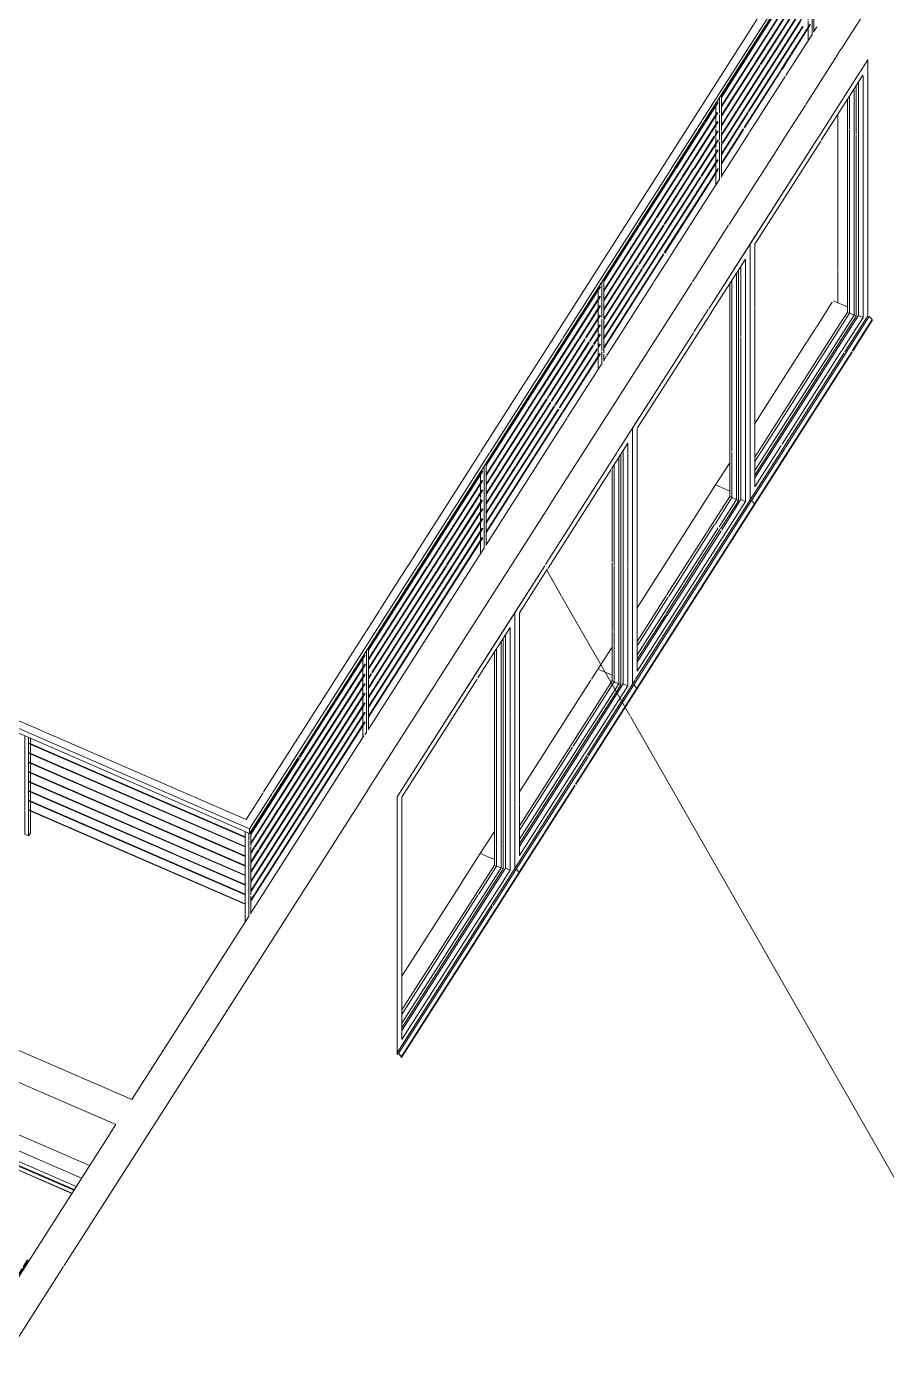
# Model space of a CAD drawing. Header units: millimetres. Extents: x -35445 to 232153, y -57203 to 42724.
# Drawn here: x 184368 to 189473, y -16099 to -8195 of the extents above; entities that cross this region are included whole.
import ezdxf

# ---------------------------------------------------------------- set-up
doc = ezdxf.new("R2010")
doc.units = ezdxf.units.MM
for name, color, linetype, lineweight in [('A-DOOR', 31, 'Continuous', 9), ('A-DOOR-FRAM', 31, 'Continuous', 9), ('A-FLOR-HRAL', 11, 'Continuous', 9), ('A-GLAZ', 151, 'Continuous', 9), ('A-GLAZ-CURT', 52, 'Continuous', 9), ('A-GLAZ-CWMG', 51, 'Continuous', 9), ('A-WALL', 113, 'Continuous', 9)]:
    doc.layers.add(name, color=color, linetype=linetype, lineweight=lineweight)

# ---------------------------------------------------------------- blocks, each defined once
blk = doc.blocks.new('Curtain Wall Dbl Glass - Curtain Wall Dbl Glass-V18-Solar Analysis')
at = {"layer": 'A-DOOR'}
for p, q in [((3780.5, -14971.8), (3144.8, -14696.1)), ((3144.8, -14696.1), (3144.8, -15823.6)), ((3153.6, -15861.2), (3153.6, -14700)), ((3780.5, -15655.6), (3780.5, -14971.8)), ((3783.3, -14973), (3783.3, -15122.6)), ((4122.6, -15120.1), (3783.3, -14973)), ((3789.4, -14975.6), (3789.4, -15641.8)), ((3792.2, -15637.4), (3792.2, -14976.8)), ((3783.3, -15124.9), (3783.3, -15651.2)), ((3144.8, -15824.4), (3144.8, -15875.1)), ((3153.6, -15861.2), (3144.8, -15875.1)), ((3144.8, -15875.1), (3532.8, -16043.4)), ((3541.6, -16029.5), (3153.6, -15861.2))]:
    blk.add_line(p, q, dxfattribs=at)
at = {"layer": 'A-DOOR-FRAM'}
for p, q in [((3730.2, -15459.2), (3727.2, -15463.9)), ((3727.2, -15463.9), (3760.9, -15478.5)), ((3727.2, -15463.9), (3727.2, -15531.3)), ((3769.5, -15476.3), (3730.2, -15459.2)), ((3760.9, -15478.5), (3740.2, -15510.9)), ((3745.8, -15513.3), (3769.5, -15476.3)), ((3769.5, -15591.5), (3769.5, -15476.3)), ((3676.9, -15542.6), (3674, -15547.2)), ((3674, -15547.2), (3713.3, -15564.3)), ((3674, -15547.2), (3674, -15633.3)), ((3710.6, -15557.2), (3676.9, -15542.6)), ((3731.3, -15524.8), (3710.6, -15557.2)), ((3713.3, -15564.3), (3737, -15527.2)), ((3713.3, -15677.2), (3713.3, -15564.3)), ((3737, -15527.2), (3731.3, -15524.8)), ((3737, -15527.2), (3737, -15642.4)), ((3740.2, -15510.9), (3745.8, -15513.3)), ((3740.2, -15510.9), (3740.2, -15626.1)), ((3745.8, -15513.3), (3745.8, -15628.5)), ((3826.9, -15566.2), (3803.2, -15603.2)), ((3811.8, -15601), (3832.5, -15568.6)), ((3832.5, -15568.6), (3826.9, -15566.2)), ((3859.4, -15515.3), (3835.7, -15552.3)), ((3835.7, -15552.3), (3841.4, -15554.8)), ((3835.7, -15552.3), (3835.7, -15569.2)), ((3841.4, -15554.8), (3862.1, -15522.3)), ((3867.8, -15518.9), (3859.4, -15515.3)), ((3674, -15634.9), (3674, -15662.4)), ((3737, -15642.4), (3714.1, -15678.1)), ((3745.8, -15628.5), (3740.2, -15626.1)), ((3769.5, -15591.5), (3745.8, -15628.5)), ((3803.2, -15603.2), (3811.6, -15606.9)), ((3803.2, -15620.1), (3803.2, -15603.2)), ((3713.3, -15679.4), (3674, -15662.4))]:
    blk.add_line(p, q, dxfattribs=at)
blk = doc.blocks.new('Single Window - Standard-818874-Solar Analysis')
at = {"layer": 'A-GLAZ'}
for p, q in [((8848.8, -8391.9), (8802.6, -8464.3)), ((8848.8, -9905.4), (8848.8, -8391.9)), ((8802, -8465.1), (8559.3, -8845.1)), ((8572.6, -8869.6), (8789.4, -8530.2)), ((8789.9, -8529.5), (8818.9, -8484.1)), ((8794.3, -8522.6), (8794.3, -8700.1)), ((8820.8, -8486.5), (8820.8, -9920.8)), ((8740.5, -8606.8), (8740.5, -8804.3)), ((8767.1, -8824.5), (8767.1, -8565.2)), ((8780.3, -8832.2), (8780.3, -8544.5)), ((8727.2, -8627.6), (8727.2, -9891.1)), ((8794.3, -8700.5), (8794.3, -9284.3)), ((8557.3, -8848.1), (8150.1, -9485.5)), ((8740.5, -8809), (8740.5, -9896.9)), ((8767.1, -9908.4), (8767.1, -8826.3)), ((8780.3, -9914.1), (8780.3, -8837.3)), ((8178.1, -9487.1), (8569.5, -8874.5)), ((8794.3, -9286.6), (8794.3, -9909.3)), ((8150.1, -9485.5), (8150.1, -11004.6)), ((8178.1, -9869.2), (8178.1, -9487.1)), ((8178.1, -10716.4), (8178.1, -9871.8)), ((8638.1, -9830.5), (8543.6, -9978.4)), ((8643.5, -9822), (8727.2, -9858.4)), ((8178.1, -10830.2), (8767.1, -9908.4)), ((8794.3, -9909.3), (8178.1, -10873.8)), ((8178.1, -10856.8), (8780.3, -9914.1)), ((8690.9, -9948), (8178.1, -10750.6)), ((8740.5, -9896.9), (8340.6, -10522.8)), ((8857.7, -9914.9), (8360.9, -10692.4)), ((8727.2, -9891.1), (8691.1, -9947.7)), ((8820.8, -9920.8), (8694.9, -10117.9)), ((8712.1, -10125), (8848.8, -9911.1)), ((8727.2, -9891.1), (8767.1, -9908.4)), ((8740.5, -9896.9), (8767.1, -9908.4)), ((8756.8, -10119.4), (8875.3, -9933.9)), ((8759, -10121.7), (8875.3, -9939.6)), ((8767.1, -9908.4), (8780.3, -9914.1)), ((8794.3, -9909.3), (8820.8, -9920.8)), ((8848.8, -9911.1), (8857.7, -9914.9)), ((8857.7, -9914.9), (8875.3, -9933.9)), ((8875.3, -9933.9), (8875.3, -9939.6)), ((8542, -9980.8), (8489.3, -10063.3)), ((8486.9, -10067.1), (8178.1, -10550.5)), ((8693.5, -10120.2), (8340, -10673.3)), ((8352.3, -10688.2), (8708.6, -10130.6)), ((8372.3, -10721.2), (8753.4, -10124.8)), ((8376, -10721.2), (8755.9, -10126.5)), ((8338.3, -10526.4), (8178.1, -10777.2)), ((8150.1, -11004.6), (8352, -10688.5)), ((8357.6, -10697.6), (8159, -11008.4)), ((8176.7, -11027.4), (8372.3, -10721.3)), ((8176.7, -11033.1), (8374.1, -10724.2)), ((8334.3, -10682.3), (8178.1, -10926.8)), ((8178.1, -10926.8), (8178.1, -10721.2)), ((8028.6, -10784.5), (7944.8, -10915.6)), ((7971.4, -10927.1), (7944.8, -10915.6)), ((8028.6, -10951.9), (7976.6, -10929.3)), ((8159, -11008.4), (8150.1, -11004.6)), ((8176.7, -11027.4), (8159, -11008.4)), ((8176.7, -11033.1), (8176.7, -11027.4))]:
    blk.add_line(p, q, dxfattribs=at)
blk = doc.blocks.new('Single Window - Standard-V23-Solar Analysis')
at = {"layer": 'A-GLAZ'}
for p, q in [((8150.1, -9485.5), (7904.2, -9870.4)), ((8150.1, -11004.6), (8150.1, -9485.5)), ((7922.9, -9886.4), (8122.2, -9574.6)), ((8081.7, -10022.3), (8081.7, -9638)), ((8095.6, -9616.1), (8095.6, -10034.2)), ((8122.2, -9574.6), (8122.2, -11014.3)), ((8028.6, -9721.1), (8028.6, -10984.6)), ((8041.8, -9700.3), (8041.8, -10715.8)), ((8068.4, -10008.6), (8068.4, -9658.7)), ((7901.6, -9874.5), (7816.7, -10007.3)), ((7481.4, -10577.5), (7922.2, -9887.6)), ((7813.6, -10012.2), (7451.5, -10579)), ((8068.4, -10331.6), (8068.4, -10010.9)), ((8081.7, -11007.7), (8081.7, -10023.8)), ((8095.6, -10039.8), (8095.6, -10605.6)), ((8068.4, -11000.3), (8068.4, -10332)), ((7451.5, -10579), (7451.5, -12092.4)), ((7479.4, -12020.3), (7479.4, -10580.6)), ((8095.6, -10608.4), (8095.6, -11002.8)), ((8041.8, -10721.2), (8041.8, -10990.4)), ((7944.8, -10915.6), (7479.4, -11644)), ((8028.6, -10984.6), (7654.4, -11570.2)), ((7944.8, -10915.6), (7971.4, -10927.1)), ((7976.6, -10929.3), (8028.6, -10951.9)), ((8028.6, -10984.6), (8068.4, -11001.9)), ((8159, -11008.4), (7460.3, -12101.9)), ((7470.3, -12068.6), (8150.1, -11004.6)), ((7478, -12120.9), (8176.7, -11027.4)), ((7478, -12126.6), (8176.7, -11033.1)), ((8122.2, -11014.3), (7479.4, -12020.3)), ((8041.8, -10990.4), (7941.5, -11147.5)), ((7965.3, -11163.3), (8068.4, -11001.9)), ((7973.8, -11176.5), (8080.4, -11009.6)), ((8095.6, -11002.8), (7981.2, -11181.9)), ((8041.8, -10990.4), (8068.4, -11001.9)), ((8073.2, -11004), (8081.7, -11007.7)), ((8095.6, -11002.8), (8122.2, -11014.3)), ((8150.1, -11004.6), (8159, -11008.4)), ((8159, -11008.4), (8176.7, -11027.4)), ((8176.7, -11027.4), (8176.7, -11033.1)), ((7479.4, -11923.7), (7960.9, -11170.1)), ((7649.6, -11683.9), (7971.1, -11180.8)), ((7977.6, -11187.6), (7656.8, -11689.6)), ((7939.1, -11151.2), (7666.6, -11577.7)), ((7652.4, -11573.5), (7479.4, -11844.2)), ((7663.8, -11582.2), (7482.8, -11865.4)), ((7479.4, -11950.3), (7647.1, -11687.9)), ((7656.4, -11690.3), (7479.4, -11967.3)), ((7329.9, -11878), (7246.2, -12009.1)), ((7329.9, -12045.4), (7246.2, -12009.1)), ((7451.5, -12098.1), (7467.7, -12072.7)), ((7460.3, -12101.9), (7451.5, -12098.1)), ((7478, -12120.9), (7460.3, -12101.9)), ((7478, -12126.6), (7478, -12120.9))]:
    blk.add_line(p, q, dxfattribs=at)
blk = doc.blocks.new('Single Window - Standard-V24-Solar Analysis')
at = {"layer": 'A-GLAZ'}
for p, q in [((7451.5, -10579), (7362.8, -10717.8)), ((7451.5, -12092.4), (7451.5, -10579)), ((7326, -10820.7), (7423.5, -10668.1)), ((7423.5, -10668.1), (7423.5, -10828.3)), ((7360.6, -10721.2), (6934.5, -11388.2)), ((7383, -12101.2), (7383, -10732.9)), ((7397, -10709.6), (7397, -10721.2)), ((7397, -10724.8), (7397, -12096.3)), ((6950.4, -11408.6), (7323.3, -10824.9)), ((7329.9, -10814.6), (7329.9, -10825.1)), ((7329.9, -10825.3), (7329.9, -11372.6)), ((7343.2, -10793.8), (7343.2, -11390.3)), ((7369.7, -11394.9), (7369.7, -10752.3)), ((7423.5, -10830.4), (7423.5, -11394.9)), ((7329.9, -11377.6), (7329.9, -11778.2)), ((6930.2, -11394.9), (6752.8, -11672.5)), ((6780.8, -11674.1), (6947.1, -11413.8)), ((7343.2, -11394.9), (7343.2, -11785.8)), ((7369.7, -12095.4), (7369.7, -11396.9)), ((7423.5, -11398.8), (7423.5, -12107.8)), ((6752.8, -11672.5), (6752.8, -13191.6)), ((6780.8, -12810.6), (6780.8, -11675.5)), ((7329.9, -11781.9), (7329.9, -12078.2)), ((7343.2, -11791), (7343.2, -12083.9)), ((7244.3, -12012), (7208.1, -12068.6)), ((7246.2, -12009.1), (7329.9, -12045.4)), ((7204.5, -12074.3), (6780.8, -12737.5)), ((7329.9, -12078.2), (6780.8, -12937.7)), ((7343.2, -12083.9), (7098.6, -12466.7)), ((7329.9, -12078.2), (7369.7, -12095.4)), ((7343.2, -12083.9), (7369.7, -12095.4)), ((7113.2, -12692), (7478, -12120.9)), ((7115.3, -12694.3), (7478, -12126.6)), ((7122, -12483.1), (7369.7, -12095.4)), ((7423.5, -12107.8), (7166.1, -12510.7)), ((7182.3, -12519.4), (7451.5, -12098.1)), ((7460.3, -12101.9), (7190.7, -12524)), ((7330, -12184.1), (7383, -12101.2)), ((7397, -12096.3), (7334.8, -12193.6)), ((7369.7, -12095.4), (7383, -12101.2)), ((7397, -12096.3), (7423.5, -12107.8)), ((7451.5, -12098.1), (7460.3, -12101.9)), ((7460.3, -12101.9), (7478, -12120.9)), ((7478, -12120.9), (7478, -12126.6)), ((7133.7, -12491.3), (7328, -12187.3)), ((7334.8, -12193.7), (7141.2, -12496.6)), ((7095.1, -12472.2), (6780.8, -12964.2)), ((6780.8, -13017.3), (7120.3, -12485.9)), ((6752.8, -13191.6), (7179.6, -12523.6)), ((7187.4, -12529.1), (6761.7, -13195.5)), ((6780.8, -13043.7), (7132.9, -12492.7)), ((7140.9, -12497.1), (6780.8, -13060.8)), ((7164.6, -12513.1), (6780.8, -13113.9)), ((6779.4, -13214.5), (7109.7, -12697.4)), ((6779.4, -13220.1), (7112, -12699.5)), ((6780.8, -13113.9), (6780.8, -12814.1)), ((6631.3, -12971.5), (6547.5, -13102.6)), ((6631.3, -13138.9), (6547.5, -13102.6)), ((6761.7, -13195.5), (6752.8, -13191.6)), ((6779.4, -13214.5), (6761.7, -13195.5)), ((6779.4, -13220.1), (6779.4, -13214.5))]:
    blk.add_line(p, q, dxfattribs=at)
blk = doc.blocks.new('Single Window - Standard-V25-Solar Analysis')
at = {"layer": 'A-GLAZ'}
for p, q in [((6752.8, -11672.5), (6054.2, -12766)), ((6752.8, -13191.6), (6752.8, -11672.5)), ((6533.6, -12061), (6724.9, -11761.6)), ((6724.9, -11761.6), (6724.9, -12267.5)), ((6671.1, -13188.9), (6671.1, -11845.8)), ((6684.4, -13194.7), (6684.4, -11825)), ((6698.3, -11803.1), (6698.3, -13189.8)), ((6631.3, -11908.1), (6631.3, -13049.5)), ((6644.5, -11887.3), (6644.5, -13057.3)), ((6082.1, -12767.6), (6528.7, -12068.6)), ((6724.9, -12272), (6724.9, -12661.4)), ((6724.9, -12665.6), (6724.9, -13201.3)), ((6054.2, -12766), (6054.2, -13561.8)), ((6082.1, -14207.4), (6082.1, -12767.6)), ((6547.5, -13102.6), (6438.5, -13273.2)), ((6547.5, -13102.6), (6631.3, -13138.9)), ((6631.3, -13051.5), (6631.3, -13171.7)), ((6644.5, -13060.7), (6644.5, -13177.4)), ((6054.2, -14285.1), (6752.8, -13191.6)), ((6631.3, -13171.7), (6082.1, -14031.2)), ((6082.1, -14110.8), (6671.1, -13188.9)), ((6082.1, -14137.3), (6684.4, -13194.7)), ((6698.3, -13189.8), (6084.5, -14150.6)), ((6644.5, -13177.4), (6536.3, -13346.9)), ((6761.7, -13195.5), (6623.7, -13411.5)), ((6631.3, -13171.7), (6671.1, -13188.9)), ((6644.5, -13177.4), (6671.1, -13188.9)), ((6671.1, -13188.9), (6684.4, -13194.7)), ((6698.3, -13189.8), (6724.9, -13201.3)), ((6752.8, -13191.6), (6761.7, -13195.5)), ((6761.7, -13195.5), (6779.4, -13214.5)), ((6080.7, -14308), (6779.4, -13214.5)), ((6080.7, -14313.7), (6779.4, -13220.1)), ((6437.9, -13274.1), (6082.1, -13831)), ((6724.9, -13201.3), (6587.7, -13416)), ((6779.4, -13214.5), (6779.4, -13220.1)), ((6533.6, -13351.1), (6082.1, -14057.7)), ((6620.8, -13416), (6063, -14289)), ((6586.4, -13418.1), (6082.1, -14207.4)), ((6054.2, -13563.8), (6054.2, -14123.5)), ((6054.2, -14126.4), (6054.2, -14296.5)), ((6063, -14289), (6054.2, -14285.1)), ((6054.2, -14286.3), (6062.9, -14290)), ((6054.2, -14296.5), (6059.8, -14287.6)), ((6062.9, -14290), (6078.9, -14308.1)), ((6080.7, -14308), (6063, -14289)), ((6078.9, -14308.1), (6078.9, -14312.9)), ((6078.9, -14312.9), (6080.7, -14313.7)), ((6080.7, -14313.7), (6080.7, -14308))]:
    blk.add_line(p, q, dxfattribs=at)
blk = doc.blocks.new('System Panel - Glazed-V39-Solar Analysis')
at = {"layer": 'A-GLAZ-CURT'}
for p, q in [((3147.7, -14486.7), (3147.7, -14668.8)), ((3159.6, -14650.3), (3159.6, -14491.9)), ((3147.7, -14668.8), (3159.6, -14650.3)), ((3147.7, -14668.8), (4136.9, -15097.8)), ((4148.8, -15079.2), (3159.6, -14650.3))]:
    blk.add_line(p, q, dxfattribs=at)
blk = doc.blocks.new('Rectangular Mullion - 64 x 128 rectangular-V41-Solar Analysis')
at = {"layer": 'A-GLAZ-CWMG'}
for p, q in [((3147.7, -14668.8), (3191.7, -14600)), ((3191.7, -14600), (4180.9, -15028.9)), ((3145.1, -14695.5), (3145.1, -14672.9)), ((4134.4, -15101.8), (3145.1, -14672.9)), ((3145.1, -14695.5), (4123, -15119.6))]:
    blk.add_line(p, q, dxfattribs=at)
blk = doc.blocks.new('Railing - 25mm-V55-Solar Analysis')
at = {"layer": 'A-FLOR-HRAL'}
for p, q in [((7979.4, -8625.4), (7979.4, -8600)), ((7945.6, -8652.8), (7945.6, -8699.2)), ((7967.8, -8667.6), (7967.8, -8618.2)), ((7967.8, -8709.5), (7967.8, -8669.9)), ((7979.4, -8680.3), (7979.4, -8628)), ((7979.4, -8812.4), (7979.4, -8681.6)), ((7945.6, -8700.1), (7945.6, -8793.8)), ((7967.8, -8811), (7967.8, -8717.2)), ((7945.6, -8802.6), (7945.6, -8847.8)), ((7967.8, -8868.5), (7967.8, -8813.1)), ((7979.4, -8883), (7979.4, -8819.4)), ((7945.6, -8853.2), (7945.6, -8915.9)), ((7945.6, -8922.7), (7945.6, -9136.5)), ((7967.8, -8933.9), (7967.8, -8879.6)), ((7979.4, -9088), (7979.4, -8888.2)), ((7967.8, -9106.3), (7967.8, -8936.2))]:
    blk.add_line(p, q, dxfattribs=at)
blk = doc.blocks.new('Railing - 25mm-V56-Solar Analysis')
at = {"layer": 'A-FLOR-HRAL'}
for p, q in [((7269.1, -9726.9), (7269.1, -9711.7)), ((7280.8, -9742.9), (7280.8, -9693.5)), ((7247, -9746.4), (7247, -9797.4)), ((7247, -9798.8), (7247, -9919)), ((7269.1, -9817.8), (7269.1, -9732.4)), ((7280.8, -9828.5), (7280.8, -9747.4)), ((7269.1, -9924.1), (7269.1, -9818.3)), ((7280.8, -9931), (7280.8, -9831.8)), ((7247, -9921.5), (7247, -10091.6)), ((7269.1, -10094.2), (7269.1, -9931.1)), ((7280.8, -10130.8), (7280.8, -9935.4)), ((7247, -10101.3), (7247, -10109.6)), ((7247, -10114.2), (7247, -10230)), ((7269.1, -10120.7), (7269.1, -10095.1)), ((7269.1, -10199.8), (7269.1, -10126.9)), ((7280.8, -10181.6), (7280.8, -10139.6))]:
    blk.add_line(p, q, dxfattribs=at)
blk = doc.blocks.new('Railing - 25mm-V57-Solar Analysis')
at = {"layer": 'A-FLOR-HRAL'}
for p, q in [((6570.5, -11017.7), (6570.5, -10805.3)), ((6582.1, -10800.6), (6582.1, -10787)), ((6582.1, -10932.8), (6582.1, -10802.2)), ((6548.3, -10839.9), (6548.3, -10989.6)), ((6582.1, -11028.9), (6582.1, -10935)), ((6548.3, -10996.4), (6548.3, -11183.2)), ((6570.5, -11293.3), (6570.5, -11017.9)), ((6582.1, -11208.7), (6582.1, -11029.8)), ((6548.3, -11185.1), (6548.3, -11323.5)), ((6582.1, -11275.1), (6582.1, -11210.8))]:
    blk.add_line(p, q, dxfattribs=at)
blk = doc.blocks.new('Railing - 25mm-V58-Solar Analysis')
at = {"layer": 'A-FLOR-HRAL'}
for p, q in [((5849.7, -11933.4), (5849.7, -11959.1)), ((5871.8, -11987.8), (5871.8, -11898.8)), ((5883.4, -12018.8), (5883.4, -11880.6)), ((5849.7, -11961), (5849.7, -11984.4)), ((5849.7, -11989.2), (5849.7, -12129.2)), ((5871.8, -12004.8), (5871.8, -11990.1)), ((5871.8, -12136.2), (5871.8, -12008.8)), ((5883.4, -12139.9), (5883.4, -12019)), ((5849.7, -12131.1), (5849.7, -12417)), ((5871.8, -12386.8), (5871.8, -12140.7)), ((5883.4, -12368.6), (5883.4, -12141.9))]:
    blk.add_line(p, q, dxfattribs=at)
blk = doc.blocks.new('Railing - 25mm-V59-Solar Analysis')
at = {"layer": 'A-FLOR-HRAL'}
for p, q in [((3843.1, -12843.3), (3843.1, -12405.1)), ((3865.3, -12844.1), (3865.3, -12414.7)), ((3876.9, -12714.2), (3876.9, -12419.7)), ((3876.9, -12842.3), (3876.9, -12714.7)), ((3843.1, -12891.6), (3843.1, -12847)), ((3865.3, -12998.2), (3865.3, -12846.8)), ((3876.9, -12980), (3876.9, -12844.4)), ((3843.1, -12988.6), (3843.1, -12893.9)), ((3843.1, -12988.6), (3865.3, -12998.2)), ((3865.3, -12998.2), (3876.9, -12980))]:
    blk.add_line(p, q, dxfattribs=at)
blk = doc.blocks.new('Railing - 25mm-V66-Solar Analysis')
at = {"layer": 'A-FLOR-HRAL'}
for p, q in [((5151, -12999.6), (5151, -12972.2)), ((5151, -13138.4), (5151, -13002.5)), ((5173.1, -13023.1), (5173.1, -12981.8)), ((5173.1, -13147.2), (5173.1, -13026.9)), ((5184.8, -13058.8), (5184.8, -12974.1)), ((5184.8, -13348.8), (5184.8, -13065.4)), ((5151, -13510.5), (5151, -13138.8)), ((5173.1, -13480.3), (5173.1, -13148)), ((5184.8, -13462.1), (5184.8, -13356.5))]:
    blk.add_line(p, q, dxfattribs=at)
blk = doc.blocks.new('Railing - 25mm-V68-Solar Analysis')
at = {"layer": 'A-FLOR-HRAL'}
for p, q in [((8529, -8227.8), (8529, -7739.8)), ((8495.3, -7792.6), (8495.3, -7835.8)), ((8517.4, -7860.1), (8517.4, -7758)), ((8495.3, -7842.2), (8495.3, -7949.1)), ((8517.4, -8026.4), (8517.4, -7865.8)), ((8495.3, -7955), (8495.3, -8042.6)), ((8495.3, -8047), (8495.3, -8155.2)), ((8517.4, -8246), (8517.4, -8026.5)), ((8495.3, -8160.3), (8495.3, -8276.2))]:
    blk.add_line(p, q, dxfattribs=at)
blk = doc.blocks.new('Railing - Railing-933841-Solar Analysis')
at = {"layer": 'A-FLOR-HRAL'}
for p, q in [((8479, -7827.6), (7979.4, -8609.5)), ((8506.7, -7897.6), (8184.8, -8401.4)), ((8187.3, -8403.5), (8509.4, -7899.3)), ((8456.3, -7919.9), (7979.4, -8666.2)), ((7979.4, -8672.1), (8458.7, -7922)), ((8508.1, -8008.7), (7979.4, -8836.2)), ((7979.4, -8842.1), (8509.8, -8012)), ((7979.4, -8615.4), (8335.2, -8058.5)), ((8460.6, -8026.4), (8338.3, -8217.9)), ((8340.8, -8219.9), (8464.4, -8026.4)), ((8506.7, -8067.6), (7983.5, -8886.6)), ((7985.9, -8888.7), (8448.4, -8164.8)), ((8461.7, -8194.8), (8138.9, -8700.1)), ((8142.6, -8700.1), (8464.9, -8195.6)), ((8337.7, -8218.8), (8210.4, -8418.1)), ((8506.7, -8181), (8392.5, -8359.7)), ((8395, -8361.8), (8509.4, -8182.7)), ((8213.2, -8419.5), (8338.3, -8223.8)), ((8390.3, -8363.2), (8338.3, -8444.6)), ((8339.3, -8448.9), (8394.1, -8363.2)), ((8208, -8421.8), (7979.4, -8779.6)), ((8182.9, -8404.4), (7996.8, -8695.7)), ((7999.2, -8697.9), (8185.8, -8405.8)), ((8036.3, -8696.4), (8210.4, -8423.9)), ((8337.4, -8445.9), (8114.9, -8794.3)), ((8116.9, -8796.9), (8335.1, -8455.6)), ((7957.1, -8644.5), (7882.1, -8761.8)), ((7887.1, -8759.9), (7959.8, -8646.2)), ((7878.5, -8767.5), (7706.3, -9036.9)), ((7710.1, -9036.9), (7884.9, -8763.3)), ((7954.7, -8704.9), (7726.3, -9062.4)), ((7728.6, -9064.7), (7957.4, -8706.6)), ((7957.1, -8757.8), (7778.8, -9036.9)), ((7782.5, -9036.9), (7959.8, -8759.5)), ((7979.4, -8728.8), (7997.8, -8700.1)), ((7979.4, -8785.5), (8034, -8700.1)), ((8136.6, -8703.6), (7979.4, -8949.6)), ((7979.4, -8955.5), (8139, -8705.7)), ((7994, -8700.1), (7980.5, -8721.2)), ((7937.2, -8845.7), (7815, -9036.9)), ((7818.8, -9036.9), (7939.6, -8847.8)), ((7957.1, -8814.5), (7940.1, -8841.2)), ((7942.2, -8843.7), (7959.8, -8816.2)), ((8109.6, -8802.5), (8067.5, -8868.4)), ((8071.2, -8868.5), (8112.3, -8804.2)), ((7958.8, -8868.5), (7640.4, -9366.9)), ((7643, -9368.7), (7962.6, -8868.5)), ((7957.3, -8927.5), (7858.8, -9081.7)), ((7861.1, -9084), (7960, -8929.2)), ((8067.5, -8868.5), (7979.4, -9006.3)), ((7979.4, -9012.2), (8070.3, -8870)), ((7979.4, -8898.8), (7983.3, -8892.8)), ((7957.1, -8984.6), (7881.3, -9103.2)), ((7887.1, -9100), (7959.8, -8986.3)), ((7724.3, -9065.4), (7280.8, -9759.7)), ((7280.8, -9765.6), (7727, -9067.2)), ((7704.4, -9039.9), (7491.4, -9373.4)), ((7494.9, -9373.8), (7706.7, -9042.2)), ((7748.2, -9084.8), (7592.9, -9327.9)), ((7595.3, -9330.1), (7750.5, -9087.1)), ((7814.3, -9038), (7615.6, -9349)), ((7618, -9351.2), (7816.6, -9040.3)), ((7642.7, -9539.3), (7959.8, -9043)), ((7855.7, -9086.6), (7661.5, -9390.5)), ((7663.4, -9393.4), (7858.3, -9088.3)), ((7778.8, -9036.9), (7749.4, -9082.9)), ((7752, -9084.7), (7781.5, -9038.6)), ((7959.9, -9036.9), (7906.9, -9119.8)), ((7881, -9103.6), (7435.9, -9800.3)), ((7437.9, -9803.1), (7883.4, -9105.9)), ((7903.3, -9125.5), (7640.5, -9536.8)), ((7615.1, -9349.7), (7280.8, -9873.1)), ((7280.8, -9879), (7617.8, -9351.5)), ((7491.1, -9373.8), (7280.8, -9703)), ((7589.9, -9332.5), (7435.9, -9573.5)), ((7435.9, -9466.1), (7493.6, -9375.8)), ((7436.1, -9579.1), (7592.5, -9334.3)), ((7490.3, -9607.6), (7639.8, -9373.8)), ((7661, -9391.2), (7510.7, -9626.5)), ((7513.4, -9628.2), (7661.5, -9396.4)), ((7636, -9373.8), (7528.4, -9542.2)), ((7280.8, -9708.9), (7434.5, -9468.4)), ((7635.8, -9544), (7280.8, -10099.8)), ((7280.8, -10105.7), (7638.6, -9545.7)), ((7525.7, -9546.4), (7488.3, -9605)), ((7433.4, -9577.4), (7280.8, -9816.4)), ((7280.8, -9822.3), (7435.9, -9579.4)), ((7485, -9610.1), (7280.8, -9929.8)), ((7508.4, -9630.2), (7280.8, -9986.5)), ((7280.8, -9992.3), (7510.5, -9632.8)), ((7283.2, -9931.9), (7487.7, -9611.8)), ((7258.4, -9794.7), (6896, -10361.9)), ((6898.5, -10363.9), (7261.1, -9796.4)), ((7258.4, -9738), (7163.4, -9886.8)), ((7165.2, -9889.8), (7261.1, -9739.7)), ((7258.4, -9851.3), (7133.1, -10047.5)), ((7136.9, -10047.5), (7261.1, -9853.1)), ((7435.7, -9800.7), (7280.8, -10043.1)), ((7281.7, -10047.5), (7435.9, -9806.2)), ((7162.1, -9888.7), (6872.1, -10342.7)), ((6874.5, -10344.8), (7164.8, -9890.5)), ((7258.4, -9908), (7172.6, -10042.3)), ((7175.1, -10044.3), (7261.1, -9909.7)), ((7258.4, -9964.7), (7196.7, -10061.3)), ((7199.2, -10063.3), (7261.1, -9966.4)), ((7258.4, -10021.4), (7220.8, -10080.3)), ((7223.3, -10082.3), (7261.1, -10023.1)), ((7131.9, -10049.4), (6920, -10381)), ((6922.5, -10383), (7134.8, -10050.7)), ((7168.9, -10048.2), (6954.1, -10384.3)), ((6957.9, -10384.3), (7171.4, -10050.2)), ((7193, -10067.1), (6968, -10419.2)), ((6970.5, -10421.2), (7195.5, -10069.1)), ((7216.9, -10086.5), (6993.8, -10435.6)), ((6995.9, -10438.1), (7219.6, -10088.1)), ((7241.2, -10105), (7016.2, -10457.1)), ((7018.8, -10459.1), (7243.7, -10107)), ((7258.4, -10078.1), (7246, -10097.5)), ((7250, -10097.1), (7261.1, -10079.8)), ((7258.4, -10134.8), (7035.3, -10483.9)), ((7037.5, -10486.5), (7261.1, -10136.5)), ((6872, -10342.8), (6582.1, -10796.6)), ((6583.2, -10800.7), (6874.5, -10344.8)), ((6895.3, -10363.1), (6582.1, -10853.2)), ((6582.1, -10859.1), (6897.7, -10365.2)), ((6941.6, -10403.9), (6582.1, -10966.6)), ((6582.1, -10972.5), (6944, -10406.1)), ((6964.8, -10424.4), (6582.1, -11023.3)), ((6582.1, -11029.2), (6967.2, -10426.5)), ((6917.9, -10384.3), (6648.9, -10805.4)), ((6652.6, -10805.5), (6920.8, -10385.6)), ((6952.5, -10386.9), (6944, -10400.1)), ((6946.5, -10402.1), (6954.6, -10389.4)), ((7034.3, -10485.6), (6582.1, -11193.3)), ((6582.1, -11199.2), (7036.7, -10487.8)), ((6984.8, -10449.7), (6759.2, -10802.8)), ((6759.3, -10808.6), (6988.9, -10449.1)), ((6761.2, -10862.2), (7013.5, -10467.3)), ((7011.1, -10465.2), (6847.5, -10721.2)), ((6992, -10438.4), (6987.9, -10444.8)), ((6990.3, -10446.9), (6994.5, -10440.4)), ((6845.3, -10724.7), (6759.2, -10859.5)), ((6647.4, -10807.7), (6582.1, -10909.9)), ((6755.6, -10808.5), (6582.1, -11080)), ((6582.1, -11085.9), (6759.2, -10808.7)), ((6582.1, -10915.8), (6649.1, -10811)), ((6559.8, -10831.5), (5883.4, -11890.1)), ((5883.4, -11896), (6562.4, -10833.2)), ((5883.4, -11952.7), (6562.6, -10889.6)), ((6558.9, -10889.6), (6236, -11394.9)), ((6758.8, -10860), (6582.1, -11136.7)), ((6582.1, -11142.5), (6759.2, -10865.4)), ((6533.6, -10985.9), (5883.6, -12003.2)), ((5885.7, -12005.8), (6562.4, -10946.6)), ((6559.8, -10944.9), (6535.9, -10982.3)), ((5905.5, -12031.5), (6560, -11007.1)), ((6557.7, -11004.8), (6245.8, -11492.9)), ((6559.9, -11058.1), (6347.9, -11389.9)), ((6351.1, -11390.8), (6563.7, -11058.1)), ((6559.8, -11114.9), (6380.9, -11394.9)), ((6384.7, -11394.9), (6562.4, -11116.6)), ((6559.8, -11171.6), (5883.4, -12230.2)), ((5883.4, -12236.1), (6562.4, -11173.3)), ((6559.8, -11228.3), (5883.4, -12286.9)), ((5883.4, -12292.8), (6562.4, -11230)), ((5883.4, -12179.4), (6381.9, -11399.2)), ((6232.9, -11399.8), (6191.2, -11465.1)), ((6344.7, -11394.9), (6259, -11529)), ((6260.7, -11532.2), (6348.4, -11394.9)), ((6378.7, -11398.3), (6279.2, -11554.1)), ((6189, -11468.4), (5883.4, -11946.8)), ((6242.4, -11498.3), (5903.4, -12028.9)), ((6256.8, -11532.4), (5923.4, -12054.3)), ((5925.8, -12056.4), (6259.1, -11534.7)), ((6275.6, -11559.7), (5946.6, -12074.7)), ((5861.1, -11925), (5631.2, -12284.8)), ((5632.8, -12288.2), (5863.8, -11926.7)), ((5863.8, -11977.5), (5498.5, -12549.2)), ((5501.4, -12550.6), (5865.9, -11980.2)), ((5861.1, -12038.4), (5353.6, -12832.8)), ((5354.9, -12836.6), (5863.8, -12040.1)), ((5900.2, -12033.8), (5883.4, -12060.1)), ((5883.4, -12066), (5902.6, -12036)), ((5923.2, -12054.6), (5883.4, -12116.8)), ((5883.4, -12122.7), (5925.3, -12057.2)), ((5943, -12080.3), (5883.4, -12173.5)), ((5861.1, -12151.8), (5184.8, -13210.3)), ((5184.8, -13216.2), (5863.8, -12153.5)), ((5861.1, -12095.1), (5233.6, -13077.2)), ((5236.7, -13078.2), (5863.8, -12096.8)), ((5861.1, -12208.4), (5184.8, -13267)), ((5184.8, -13272.9), (5863.8, -12210.1)), ((5861.1, -12265.1), (5184.8, -13323.7)), ((5184.8, -13329.6), (5863.8, -12266.8)), ((5861.1, -12321.8), (5355.7, -13112.8)), ((5356.4, -13117.7), (5863.8, -12323.5)), ((5630, -12286.8), (5473.5, -12531.7)), ((5476, -12533.7), (5631.2, -12290.7)), ((5151, -13003.9), (3865.3, -12446.4)), ((3865.3, -12449.8), (5151, -13007.4)), ((5151, -13060.6), (3865.3, -12503.1)), ((3865.3, -12506.5), (5151, -13064.1)), ((4286.3, -12742.3), (3865.3, -12559.7)), ((3865.3, -12563.2), (5151, -13120.7)), ((5470.6, -12536.2), (5184.8, -12983.6)), ((5184.8, -12989.5), (5473.5, -12537.6)), ((5497, -12551.6), (5345.4, -12788.9)), ((5347.4, -12791.6), (5499.4, -12553.7)), ((4427.6, -12860.3), (3865.3, -12616.4)), ((3865.3, -12619.9), (4433, -12866.1)), ((5151, -13230.6), (3865.3, -12673.1)), ((3865.3, -12676.6), (5151, -13234.1)), ((4725.3, -13102.7), (3865.3, -12729.8)), ((3865.3, -12733.2), (4724.5, -13105.8)), ((5151, -13344), (3865.3, -12786.5)), ((3865.3, -12789.9), (5151, -13347.5)), ((5151, -13117.3), (4290.3, -12744.1)), ((5184.8, -13046.2), (5345.5, -12794.6)), ((5342.8, -12793), (5186.6, -13037.4)), ((3865.3, -12846.6), (5151, -13404.2)), ((5151, -13400.7), (3867.5, -12844.1)), ((5151, -13174), (4431.2, -12861.8)), ((4436.9, -12867.8), (4919.2, -13076.9)), ((5352.6, -12834.3), (5184.8, -13097)), ((5210.5, -13062.6), (5353.6, -12838.6)), ((5151, -13287.3), (4728.9, -13104.3)), ((4728.9, -13107.7), (5151, -13290.8)), ((4924.5, -13079.2), (5151, -13177.4)), ((5184.8, -13102.9), (5206.8, -13068.4)), ((5184.8, -13159.5), (5236.1, -13079.2)), ((5353.3, -13116.7), (5184.8, -13380.4)), ((5184.8, -13386.3), (5355.8, -13118.6)), ((5229.8, -13083.1), (5185.8, -13152.1))]:
    blk.add_line(p, q, dxfattribs=at)
for name in ['Railing - 25mm-V68-Solar Analysis', 'Railing - 25mm-V55-Solar Analysis', 'Railing - 25mm-V56-Solar Analysis', 'Railing - 25mm-V57-Solar Analysis', 'Railing - 25mm-V58-Solar Analysis', 'Railing - 25mm-V59-Solar Analysis', 'Railing - 25mm-V66-Solar Analysis']:
    blk.add_blockref(name, (0, 0))
blk = doc.blocks.new('Top Rail Type - Top Rail_Internal_-934463-Solar Analysis')
at = {"layer": 'A-FLOR-HRAL'}
for p, q in [((2927.3, -5817.2), (3204.7, -5382.9)), ((3245.6, -5407.3), (3176, -5516.2)), ((3186.9, -5527.5), (3249, -5430.4)), ((3204.7, -5382.9), (3249, -5402.1)), ((3249, -5402.1), (3249, -5430.4)), ((3173.2, -5520.6), (2971.2, -5836.8)), ((2989.3, -5836.8), (3184.7, -5531)), ((2969.9, -5838.8), (2501.3, -6572.3)), ((2682.1, -6200.8), (2924.2, -5821.9)), ((2702.4, -6285.9), (2986.4, -5841.3)), ((1947.6, -7350.5), (2676, -6210.4)), ((2513.6, -6581.4), (2700.8, -6288.4)), ((-74.1, -10631.6), (2511.7, -6584.4)), ((2501.1, -6572.6), (1575.6, -8021.2)), ((1764.4, -7637.2), (1937.4, -7366.4)), ((1940.6, -7361.4), (1946.2, -7352.6)), ((-155.8, -10642.7), (1761.7, -7641.4)), ((6820.5, -10297.1), (8490, -7684)), ((8534.3, -7703.2), (8465.6, -7810.7)), ((8534.3, -7731.6), (8476.4, -7822.1)), ((8490, -7684), (8534.3, -7703.2)), ((8534.3, -7703.2), (8534.3, -7731.6)), ((8463.3, -7814.3), (8329.9, -8023.1)), ((8475, -7824.3), (8341.9, -8032.7)), ((1572.3, -8026.4), (1357.1, -8363.2)), ((8327.8, -8026.4), (7864.9, -8750.9)), ((8338.3, -8038.3), (7877.7, -8759.2)), ((1354.5, -8367.3), (-88.3, -10625.4)), ((7863, -8753.9), (7682.5, -9036.3)), ((7875.1, -8763.3), (7700.8, -9036.1)), ((7682.2, -9036.9), (7435.9, -9422.3)), ((7700.3, -9036.9), (7487.8, -9369.5)), ((7485, -9373.8), (6987.2, -10153)), ((7435, -9423.7), (7038.8, -10043.8)), ((7036.5, -10047.5), (6856.6, -10329)), ((6984.8, -10156.8), (6868.2, -10339.2)), ((6868, -10339.6), (5469.6, -12528.3)), ((6549.6, -10721.2), (6818.6, -10300.2)), ((6856, -10330), (6606.1, -10721.2)), ((-155.8, -10671), (-155.8, -10642.7)), ((2232.5, -11678.4), (-155.8, -10642.7)), ((-88.3, -10625.4), (2232.5, -11631.8)), ((1570.7, -11419.7), (-155.8, -10671)), ((6155.8, -11337.4), (6547, -10725.1)), ((6603.2, -10725.7), (6392.5, -11055.5)), ((6390.8, -11058.1), (6176.7, -11393.3)), ((6119.1, -11394.9), (6155.6, -11337.8)), ((2232.5, -11706.7), (1572.1, -11420.3)), ((6175.6, -11394.9), (5314.7, -12742.3)), ((5952.2, -11656.2), (6118.1, -11396.5)), ((5261.4, -12737.3), (5949.2, -11660.9)), ((2532.1, -11761.7), (5157.4, -12900.1)), ((5178.4, -12955.8), (2532.1, -11808.2)), ((2591, -11862.1), (2532.1, -11836.6)), ((5178.4, -12984.1), (2595.6, -11864.1)), ((5465.9, -12534), (5178.4, -12984.1)), ((5157.4, -12900.1), (5258, -12742.7)), ((5312.4, -12746), (5178.4, -12955.8)), ((5178.4, -12984.1), (5178.4, -12955.8))]:
    blk.add_line(p, q, dxfattribs=at)

msp = doc.modelspace()

# ---------------------------------------------------------------- linework, layer by layer
at = {"color": 254, "lineweight": 9}
for p, q in [((187545.1, -11576.1), (187456.5, -11421.2)), ((187647.4, -11754.8), (187547, -11579.4)), ((187786.6, -11998.2), (187647.4, -11754.8)), ((187950, -12283.8), (187786.6, -11998.2)), ((190015.4, -15893.2), (187953, -12289))]:
    msp.add_line(p, q, dxfattribs=at)
at = {"color": 252, "lineweight": 9}
msp.add_ellipse((181358.7, -764.9), major_axis=(48731.1, 0), ratio=0.823831, start_param=4.712728, end_param=6.444451, dxfattribs=at)
at = {"color": 27, "lineweight": 9}
msp.add_ellipse((181358.7, -764.9), major_axis=(46410.6, 0), ratio=0.823831, start_param=4.739247, end_param=6.444451, dxfattribs=at)
at = {"layer": 'A-WALL'}
for p, q in [((189443.5, -7954), (189204.4, -8328.3)), ((189043.1, -8223.4), (189060.6, -8196.1)), ((188876.1, -8484.8), (189031.5, -8241.6)), ((189182.1, -8363.2), (188993.9, -8657.7)), ((189203.6, -8329.6), (189183.5, -8360.9)), ((189316.7, -8464.3), (189362.9, -8391.9)), ((189362.9, -8391.9), (189362.9, -9905.4)), ((188660.2, -8822.7), (188871.7, -8491.6)), ((189073.4, -8845.1), (189316.1, -8465.1)), ((188992.1, -8660.6), (188852.4, -8879.2)), ((189184.2, -9048.1), (189184.2, -8717.1)), ((188418.3, -9870.4), (189071.4, -8848.1)), ((188493.5, -9083.6), (188658, -8826.1)), ((188851.4, -8880.8), (188722.8, -9082)), ((188721.2, -9084.6), (188539.4, -9369.1)), ((189184.2, -9373.8), (189184.2, -9048.7)), ((188401.5, -9227.6), (188479.7, -9105.3)), ((188185.7, -9565.5), (188401.2, -9228.1)), ((188536.4, -9373.8), (188321.2, -9710.6)), ((189184.2, -9640.6), (189184.2, -9376.1)), ((188092.9, -9710.6), (188183.6, -9568.7)), ((188317.9, -9715.9), (187471.8, -11040)), ((187813.9, -10147.4), (188090.2, -9714.9)), ((189184.2, -9833.6), (189184.2, -9644.5)), ((188330.8, -10007.3), (188415.7, -9874.5)), ((187876.9, -10717.8), (188327.7, -10012.2)), ((187794.9, -10177.1), (187812.3, -10149.8)), ((187580, -10513.5), (187781.7, -10197.8)), ((187096.2, -11270.7), (187577.8, -10516.8)), ((187448.6, -11388.2), (187874.7, -10721.2)), ((187470.5, -11042.1), (186394.7, -12725.9)), ((186397.6, -12364.2), (187082.4, -11292.3)), ((186568.3, -12766), (187444.3, -11394.9)), ((185702.3, -13452.4), (186371.2, -12405.5)), ((186375.8, -12398.3), (186383.7, -12385.9)), ((179588.7, -12720.5), (184742.1, -14955.2)), ((186394.1, -12726.9), (184992.4, -14920.8)), ((186568.3, -13561.8), (186568.3, -12766)), ((185425.8, -13885.1), (185685, -13479.4)), ((186568.3, -14123.5), (186568.3, -13563.8)), ((183314.6, -13836.3), (184992.2, -14563.8)), ((184992.2, -14563.8), (185424, -13888)), ((186568.3, -14296.5), (186568.3, -14126.4)), ((184898.1, -14711), (183621.5, -14157.5)), ((186573.9, -14287.6), (186568.3, -14296.5)), ((183500.8, -16898.1), (184864.1, -14764.3)), ((184864.6, -14763.5), (184898.1, -14711)), ((184992, -14921.4), (184591.2, -15548.7)), ((184587.6, -15554.4), (183709.7, -16928.3))]:
    msp.add_line(p, q, dxfattribs=at)

# ---------------------------------------------------------------- block references
at = {"layer": 'A-DOOR'}
msp.add_blockref('Curtain Wall Dbl Glass - Curtain Wall Dbl Glass-V18-Solar Analysis', (180514.1, 0), dxfattribs=at)
at = {"layer": 'A-FLOR-HRAL'}
for name in ['Top Rail Type - Top Rail_Internal_-934463-Solar Analysis', 'Railing - Railing-933841-Solar Analysis']:
    msp.add_blockref(name, (180514.1, 0), dxfattribs=at)
at = {"layer": 'A-GLAZ'}
for name in ['Single Window - Standard-818874-Solar Analysis', 'Single Window - Standard-V23-Solar Analysis', 'Single Window - Standard-V24-Solar Analysis', 'Single Window - Standard-V25-Solar Analysis']:
    msp.add_blockref(name, (180514.1, 0), dxfattribs=at)
at = {"layer": 'A-GLAZ-CURT'}
msp.add_blockref('System Panel - Glazed-V39-Solar Analysis', (180514.1, 0), dxfattribs=at)
at = {"layer": 'A-GLAZ-CWMG'}
msp.add_blockref('Rectangular Mullion - 64 x 128 rectangular-V41-Solar Analysis', (180514.1, 0), dxfattribs=at)

doc.saveas('drawing.dxf')
